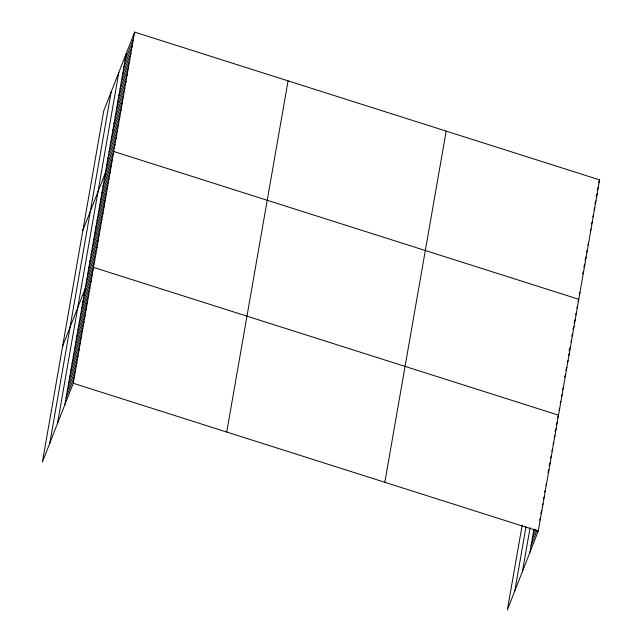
<?xml version="1.0" encoding="UTF-8"?>
<svg xmlns="http://www.w3.org/2000/svg" width="642" height="642" viewBox="0 0 642 642"><rect width="100%" height="100%" fill="white"/><g stroke="black" fill="none" stroke-linecap="round" stroke-linejoin="round"><path stroke-width="0.96" d="M49.803 443.157L111.162 91.983M57.459 423.624L118.818 72.45M64.882 404.669L126.249 53.495M134.627 32.1L103.731 110.946L42.372 462.112L73.268 383.274L134.627 32.1L599.628 179.888L538.269 531.054L507.373 609.9L522.171 525.18M226.722 432.042L288.081 80.868M384.815 482.286L446.182 131.12M514.796 590.945L526.031 526.673M522.452 571.412L530.107 527.588M529.883 552.449L533.967 529.08M125.021 60.517L133.408 39.122M123.794 67.538L132.18 46.144M122.566 74.568L130.952 53.174M121.338 81.59L129.724 60.196M120.11 88.612L128.496 67.217M118.882 95.634L127.268 74.239M117.655 102.656L126.041 81.261M116.427 109.686L124.813 88.291M115.199 116.708L123.585 95.313M113.971 123.729L122.357 102.335M112.743 130.751L121.129 109.357M111.523 137.773L119.902 116.379M110.296 144.803L118.674 123.408M109.068 151.825L117.446 130.43M107.84 158.847L116.226 137.452M106.612 165.869L114.998 144.474M82.874 230.342L113.77 151.496L578.763 299.284L578.033 301.146M104.189 179.712L112.575 158.317M103.001 186.525L111.387 165.13M101.813 193.346L110.191 171.952M100.617 200.16L109.004 178.765M99.43 206.981L107.816 185.586M98.234 213.794L106.62 192.399M97.046 220.607L105.432 199.213M95.859 227.428L104.237 206.034M94.663 234.242L103.049 212.847M93.475 241.063L101.853 219.668M92.279 247.876L100.666 226.482M91.092 254.697L99.478 233.303M89.896 261.511L98.282 240.116M88.708 268.332L97.094 246.937M87.521 275.145L95.899 253.75M86.325 281.966L94.711 260.564M62.619 346.223L93.515 267.385L558.516 415.173L557.425 417.966M83.941 295.593L92.328 274.198M82.754 302.414L91.14 281.019M81.558 309.227L89.944 287.833M80.37 316.049L88.756 294.654M79.183 322.862L87.561 301.467M77.987 329.683L86.373 308.288M76.799 336.496L85.177 315.102M75.604 343.318L83.99 321.923M74.416 350.131L82.802 328.736M73.22 356.944L81.606 335.549M72.032 363.765L80.419 342.371M70.845 370.578L79.223 349.184M69.649 377.4L78.035 356.005M68.461 384.213L76.847 362.818M67.266 391.034L75.652 369.64M66.078 397.847L74.464 376.453M598.537 182.681L599.628 179.888M597.309 189.703L598.4 186.91M596.081 196.725L597.172 193.932M594.853 203.747L595.945 200.954M593.986 209.838L594.717 207.984M592.759 216.868L593.489 215.006M591.539 223.889L592.261 222.028M590.311 230.911L591.033 229.05M587.855 244.955L588.586 243.101M586.627 251.985L587.358 250.123M585.039 259.938L586.13 257.145M583.811 266.96L584.902 264.167M582.583 273.982L583.674 271.189M579.261 294.124L579.991 292.262M576.845 307.959L577.575 306.106M575.657 314.781L576.38 312.919M574.1 322.525L575.192 319.732M572.905 329.346L574.004 326.553M571.717 336.159L572.808 333.367M570.89 342.05L571.621 340.188M568.972 350.725L570.425 347.001M568.507 355.684L569.237 353.822M567.319 362.497L568.042 360.635M565.763 370.241L566.854 367.457M564.567 377.063L565.666 374.27M562.553 389.766L563.283 387.904M561.357 396.579L562.087 394.718M560.169 403.401L560.899 401.539M558.981 410.214L559.704 408.352M556.229 424.779L557.328 421.987M555.041 431.593L556.133 428.808M554.215 437.483L554.945 435.621M553.019 444.296L553.749 442.442M551.831 451.117L552.561 449.256M550.643 457.931L551.366 456.069M549.087 465.683L550.178 462.89M547.891 472.496L548.99 469.703M545.877 485.2L546.607 483.338M544.681 492.021L545.411 490.159M543.493 498.834L544.223 496.972M542.305 505.647L543.028 503.793M533.454 532.001L534.553 529.209M540.749 513.399L541.84 510.607M532.266 538.823L535.909 529.514M539.553 520.213L540.652 517.428M531.07 545.636L536.905 530.749M73.268 383.274L538.269 531.054"/></g></svg>
